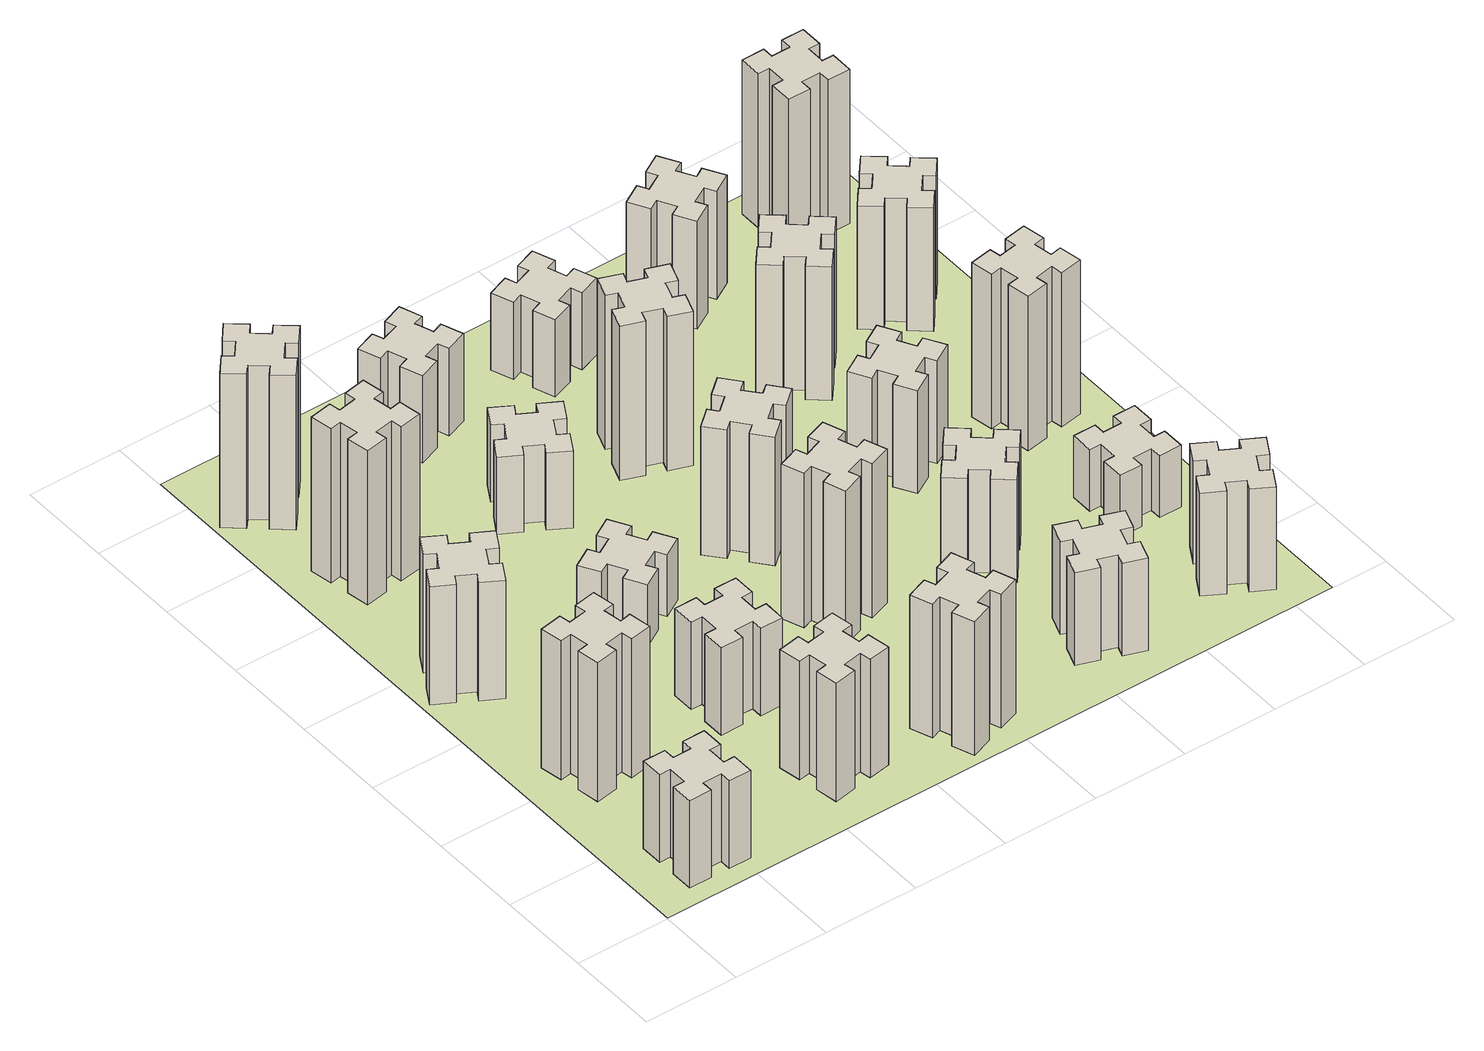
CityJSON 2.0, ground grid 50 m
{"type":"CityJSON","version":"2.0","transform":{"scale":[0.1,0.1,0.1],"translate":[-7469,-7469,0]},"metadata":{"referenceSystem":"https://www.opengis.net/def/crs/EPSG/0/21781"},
"CityObjects":{
"building1":{"type":"Building","attributes":{"class":"1000","function":"1000","usage":"1000","yearOfConstruction":2016,"roofType":"1000","measuredHeight":51,"storeysAboveGround":30,"storeysBelowGround":0},"geometry":[{"type":"Solid","lod":"1","boundaries":[[[[0,1,2,3,4,5,6,7,8,9,10,11,12,13,14,15,16,17,18,19]],[[17,16,20,21]],[[16,15,22,20]],[[15,14,23,22]],[[14,13,24,23]],[[13,12,25,24]],[[12,11,26,25]],[[11,10,27,26]],[[10,9,28,27]],[[9,8,29,28]],[[8,7,30,29]],[[7,6,31,30]],[[6,5,32,31]],[[5,4,33,32]],[[4,3,34,33]],[[3,2,35,34]],[[2,1,36,35]],[[1,0,37,36]],[[0,19,38,37]],[[19,18,39,38]],[[18,17,21,39]],[[24,25,26,27,28,29,30,31,32,33,34,35,36,37,38,39,21,20,22,23]]]]}]},
"building2":{"type":"Building","attributes":{"class":"1000","function":"1000","usage":"1000","yearOfConstruction":2016,"roofType":"1000","measuredHeight":81,"storeysAboveGround":30,"storeysBelowGround":0},"geometry":[{"type":"Solid","lod":"1","boundaries":[[[[40,41,42,43,44,45,46,47,48,49,50,51,52,53,54,55,56,57,58,59]],[[57,56,60,61]],[[56,55,62,60]],[[55,54,63,62]],[[54,53,64,63]],[[53,52,65,64]],[[52,51,66,65]],[[51,50,67,66]],[[50,49,68,67]],[[49,48,69,68]],[[48,47,70,69]],[[47,46,71,70]],[[46,45,72,71]],[[45,44,73,72]],[[44,43,74,73]],[[43,42,75,74]],[[42,41,76,75]],[[41,40,77,76]],[[40,59,78,77]],[[59,58,79,78]],[[58,57,61,79]],[[64,65,66,67,68,69,70,71,72,73,74,75,76,77,78,79,61,60,62,63]]]]}]},
"building3":{"type":"Building","attributes":{"class":"1000","function":"1000","usage":"1000","yearOfConstruction":2016,"roofType":"1000","measuredHeight":69,"storeysAboveGround":30,"storeysBelowGround":0},"geometry":[{"type":"Solid","lod":"1","boundaries":[[[[80,81,82,83,84,85,86,87,88,89,90,91,92,93,94,95,96,97,98,99]],[[97,96,100,101]],[[96,95,102,100]],[[95,94,103,102]],[[94,93,104,103]],[[93,92,105,104]],[[92,91,106,105]],[[91,90,107,106]],[[90,89,108,107]],[[89,88,109,108]],[[88,87,110,109]],[[87,86,111,110]],[[86,85,112,111]],[[85,84,113,112]],[[84,83,114,113]],[[83,82,115,114]],[[82,81,116,115]],[[81,80,117,116]],[[80,99,118,117]],[[99,98,119,118]],[[98,97,101,119]],[[104,105,106,107,108,109,110,111,112,113,114,115,116,117,118,119,101,100,102,103]]]]}]},
"building4":{"type":"Building","attributes":{"class":"1000","function":"1000","usage":"1000","yearOfConstruction":2016,"roofType":"1000","measuredHeight":90,"storeysAboveGround":30,"storeysBelowGround":0},"geometry":[{"type":"Solid","lod":"1","boundaries":[[[[120,121,122,123,124,125,126,127,128,129,130,131,132,133,134,135,136,137,138,139]],[[137,136,140,141]],[[136,135,142,140]],[[135,134,143,142]],[[134,133,144,143]],[[133,132,145,144]],[[132,131,146,145]],[[131,130,147,146]],[[130,129,148,147]],[[129,128,149,148]],[[128,127,150,149]],[[127,126,151,150]],[[126,125,152,151]],[[125,124,153,152]],[[124,123,154,153]],[[123,122,155,154]],[[122,121,156,155]],[[121,120,157,156]],[[120,139,158,157]],[[139,138,159,158]],[[138,137,141,159]],[[144,145,146,147,148,149,150,151,152,153,154,155,156,157,158,159,141,140,142,143]]]]}]},
"building5":{"type":"Building","attributes":{"class":"1000","function":"1000","usage":"1000","yearOfConstruction":2016,"roofType":"1000","measuredHeight":90,"storeysAboveGround":30,"storeysBelowGround":0},"geometry":[{"type":"Solid","lod":"1","boundaries":[[[[160,161,162,163,164,165,166,167,168,169,170,171,172,173,174,175,176,177,178,179]],[[177,176,180,181]],[[176,175,182,180]],[[175,174,183,182]],[[174,173,184,183]],[[173,172,185,184]],[[172,171,186,185]],[[171,170,187,186]],[[170,169,188,187]],[[169,168,189,188]],[[168,167,190,189]],[[167,166,191,190]],[[166,165,192,191]],[[165,164,193,192]],[[164,163,194,193]],[[163,162,195,194]],[[162,161,196,195]],[[161,160,197,196]],[[160,179,198,197]],[[179,178,199,198]],[[178,177,181,199]],[[184,185,186,187,188,189,190,191,192,193,194,195,196,197,198,199,181,180,182,183]]]]}]},
"building6":{"type":"Building","attributes":{"class":"1000","function":"1000","usage":"1000","yearOfConstruction":2016,"roofType":"1000","measuredHeight":69,"storeysAboveGround":30,"storeysBelowGround":0},"geometry":[{"type":"Solid","lod":"1","boundaries":[[[[200,201,202,203,204,205,206,207,208,209,210,211,212,213,214,215,216,217,218,219]],[[217,216,220,221]],[[216,215,222,220]],[[215,214,223,222]],[[214,213,224,223]],[[213,212,225,224]],[[212,211,226,225]],[[211,210,227,226]],[[210,209,228,227]],[[209,208,229,228]],[[208,207,230,229]],[[207,206,231,230]],[[206,205,232,231]],[[205,204,233,232]],[[204,203,234,233]],[[203,202,235,234]],[[202,201,236,235]],[[201,200,237,236]],[[200,219,238,237]],[[219,218,239,238]],[[218,217,221,239]],[[224,225,226,227,228,229,230,231,232,233,234,235,236,237,238,239,221,220,222,223]]]]}]},
"building7":{"type":"Building","attributes":{"class":"1000","function":"1000","usage":"1000","yearOfConstruction":2016,"roofType":"1000","measuredHeight":51,"storeysAboveGround":30,"storeysBelowGround":0},"geometry":[{"type":"Solid","lod":"1","boundaries":[[[[240,241,242,243,244,245,246,247,248,249,250,251,252,253,254,255,256,257,258,259]],[[257,256,260,261]],[[256,255,262,260]],[[255,254,263,262]],[[254,253,264,263]],[[253,252,265,264]],[[252,251,266,265]],[[251,250,267,266]],[[250,249,268,267]],[[249,248,269,268]],[[248,247,270,269]],[[247,246,271,270]],[[246,245,272,271]],[[245,244,273,272]],[[244,243,274,273]],[[243,242,275,274]],[[242,241,276,275]],[[241,240,277,276]],[[240,259,278,277]],[[259,258,279,278]],[[258,257,261,279]],[[264,265,266,267,268,269,270,271,272,273,274,275,276,277,278,279,261,260,262,263]]]]}]},
"building8":{"type":"Building","attributes":{"class":"1000","function":"1000","usage":"1000","yearOfConstruction":2016,"roofType":"1000","measuredHeight":36,"storeysAboveGround":30,"storeysBelowGround":0},"geometry":[{"type":"Solid","lod":"1","boundaries":[[[[280,281,282,283,284,285,286,287,288,289,290,291,292,293,294,295,296,297,298,299]],[[297,296,300,301]],[[296,295,302,300]],[[295,294,303,302]],[[294,293,304,303]],[[293,292,305,304]],[[292,291,306,305]],[[291,290,307,306]],[[290,289,308,307]],[[289,288,309,308]],[[288,287,310,309]],[[287,286,311,310]],[[286,285,312,311]],[[285,284,313,312]],[[284,283,314,313]],[[283,282,315,314]],[[282,281,316,315]],[[281,280,317,316]],[[280,299,318,317]],[[299,298,319,318]],[[298,297,301,319]],[[304,305,306,307,308,309,310,311,312,313,314,315,316,317,318,319,301,300,302,303]]]]}]},
"building9":{"type":"Building","attributes":{"class":"1000","function":"1000","usage":"1000","yearOfConstruction":2016,"roofType":"1000","measuredHeight":78,"storeysAboveGround":30,"storeysBelowGround":0},"geometry":[{"type":"Solid","lod":"1","boundaries":[[[[320,321,322,323,324,325,326,327,328,329,330,331,332,333,334,335,336,337,338,339]],[[337,336,340,341]],[[336,335,342,340]],[[335,334,343,342]],[[334,333,344,343]],[[333,332,345,344]],[[332,331,346,345]],[[331,330,347,346]],[[330,329,348,347]],[[329,328,349,348]],[[328,327,350,349]],[[327,326,351,350]],[[326,325,352,351]],[[325,324,353,352]],[[324,323,354,353]],[[323,322,355,354]],[[322,321,356,355]],[[321,320,357,356]],[[320,339,358,357]],[[339,338,359,358]],[[338,337,341,359]],[[344,345,346,347,348,349,350,351,352,353,354,355,356,357,358,359,341,340,342,343]]]]}]},
"building10":{"type":"Building","attributes":{"class":"1000","function":"1000","usage":"1000","yearOfConstruction":2016,"roofType":"1000","measuredHeight":45,"storeysAboveGround":30,"storeysBelowGround":0},"geometry":[{"type":"Solid","lod":"1","boundaries":[[[[360,361,362,363,364,365,366,367,368,369,370,371,372,373,374,375,376,377,378,379]],[[377,376,380,381]],[[376,375,382,380]],[[375,374,383,382]],[[374,373,384,383]],[[373,372,385,384]],[[372,371,386,385]],[[371,370,387,386]],[[370,369,388,387]],[[369,368,389,388]],[[368,367,390,389]],[[367,366,391,390]],[[366,365,392,391]],[[365,364,393,392]],[[364,363,394,393]],[[363,362,395,394]],[[362,361,396,395]],[[361,360,397,396]],[[360,379,398,397]],[[379,378,399,398]],[[378,377,381,399]],[[384,385,386,387,388,389,390,391,392,393,394,395,396,397,398,399,381,380,382,383]]]]}]},
"building11":{"type":"Building","attributes":{"class":"1000","function":"1000","usage":"1000","yearOfConstruction":2016,"roofType":"1000","measuredHeight":51,"storeysAboveGround":30,"storeysBelowGround":0},"geometry":[{"type":"Solid","lod":"1","boundaries":[[[[400,401,402,403,404,405,406,407,408,409,410,411,412,413,414,415,416,417,418,419]],[[417,416,420,421]],[[416,415,422,420]],[[415,414,423,422]],[[414,413,424,423]],[[413,412,425,424]],[[412,411,426,425]],[[411,410,427,426]],[[410,409,428,427]],[[409,408,429,428]],[[408,407,430,429]],[[407,406,431,430]],[[406,405,432,431]],[[405,404,433,432]],[[404,403,434,433]],[[403,402,435,434]],[[402,401,436,435]],[[401,400,437,436]],[[400,419,438,437]],[[419,418,439,438]],[[418,417,421,439]],[[424,425,426,427,428,429,430,431,432,433,434,435,436,437,438,439,421,420,422,423]]]]}]},
"building12":{"type":"Building","attributes":{"class":"1000","function":"1000","usage":"1000","yearOfConstruction":2016,"roofType":"1000","measuredHeight":90,"storeysAboveGround":30,"storeysBelowGround":0},"geometry":[{"type":"Solid","lod":"1","boundaries":[[[[440,441,442,443,444,445,446,447,448,449,450,451,452,453,454,455,456,457,458,459]],[[457,456,460,461]],[[456,455,462,460]],[[455,454,463,462]],[[454,453,464,463]],[[453,452,465,464]],[[452,451,466,465]],[[451,450,467,466]],[[450,449,468,467]],[[449,448,469,468]],[[448,447,470,469]],[[447,446,471,470]],[[446,445,472,471]],[[445,444,473,472]],[[444,443,474,473]],[[443,442,475,474]],[[442,441,476,475]],[[441,440,477,476]],[[440,459,478,477]],[[459,458,479,478]],[[458,457,461,479]],[[464,465,466,467,468,469,470,471,472,473,474,475,476,477,478,479,461,460,462,463]]]]}]},
"building13":{"type":"Building","attributes":{"class":"1000","function":"1000","usage":"1000","yearOfConstruction":2016,"roofType":"1000","measuredHeight":75,"storeysAboveGround":30,"storeysBelowGround":0},"geometry":[{"type":"Solid","lod":"1","boundaries":[[[[480,481,482,483,484,485,486,487,488,489,490,491,492,493,494,495,496,497,498,499]],[[497,496,500,501]],[[496,495,502,500]],[[495,494,503,502]],[[494,493,504,503]],[[493,492,505,504]],[[492,491,506,505]],[[491,490,507,506]],[[490,489,508,507]],[[489,488,509,508]],[[488,487,510,509]],[[487,486,511,510]],[[486,485,512,511]],[[485,484,513,512]],[[484,483,514,513]],[[483,482,515,514]],[[482,481,516,515]],[[481,480,517,516]],[[480,499,518,517]],[[499,498,519,518]],[[498,497,501,519]],[[504,505,506,507,508,509,510,511,512,513,514,515,516,517,518,519,501,500,502,503]]]]}]},
"building14":{"type":"Building","attributes":{"class":"1000","function":"1000","usage":"1000","yearOfConstruction":2016,"roofType":"1000","measuredHeight":90,"storeysAboveGround":30,"storeysBelowGround":0},"geometry":[{"type":"Solid","lod":"1","boundaries":[[[[520,521,522,523,524,525,526,527,528,529,530,531,532,533,534,535,536,537,538,539]],[[537,536,540,541]],[[536,535,542,540]],[[535,534,543,542]],[[534,533,544,543]],[[533,532,545,544]],[[532,531,546,545]],[[531,530,547,546]],[[530,529,548,547]],[[529,528,549,548]],[[528,527,550,549]],[[527,526,551,550]],[[526,525,552,551]],[[525,524,553,552]],[[524,523,554,553]],[[523,522,555,554]],[[522,521,556,555]],[[521,520,557,556]],[[520,539,558,557]],[[539,538,559,558]],[[538,537,541,559]],[[544,545,546,547,548,549,550,551,552,553,554,555,556,557,558,559,541,540,542,543]]]]}]},
"building15":{"type":"Building","attributes":{"class":"1000","function":"1000","usage":"1000","yearOfConstruction":2016,"roofType":"1000","measuredHeight":54,"storeysAboveGround":30,"storeysBelowGround":0},"geometry":[{"type":"Solid","lod":"1","boundaries":[[[[560,561,562,563,564,565,566,567,568,569,570,571,572,573,574,575,576,577,578,579]],[[577,576,580,581]],[[576,575,582,580]],[[575,574,583,582]],[[574,573,584,583]],[[573,572,585,584]],[[572,571,586,585]],[[571,570,587,586]],[[570,569,588,587]],[[569,568,589,588]],[[568,567,590,589]],[[567,566,591,590]],[[566,565,592,591]],[[565,564,593,592]],[[564,563,594,593]],[[563,562,595,594]],[[562,561,596,595]],[[561,560,597,596]],[[560,579,598,597]],[[579,578,599,598]],[[578,577,581,599]],[[584,585,586,587,588,589,590,591,592,593,594,595,596,597,598,599,581,580,582,583]]]]}]},
"building16":{"type":"Building","attributes":{"class":"1000","function":"1000","usage":"1000","yearOfConstruction":2016,"roofType":"1000","measuredHeight":45,"storeysAboveGround":30,"storeysBelowGround":0},"geometry":[{"type":"Solid","lod":"1","boundaries":[[[[600,601,602,603,604,605,606,607,608,609,610,611,612,613,614,615,616,617,618,619]],[[617,616,620,621]],[[616,615,622,620]],[[615,614,623,622]],[[614,613,624,623]],[[613,612,625,624]],[[612,611,626,625]],[[611,610,627,626]],[[610,609,628,627]],[[609,608,629,628]],[[608,607,630,629]],[[607,606,631,630]],[[606,605,632,631]],[[605,604,633,632]],[[604,603,634,633]],[[603,602,635,634]],[[602,601,636,635]],[[601,600,637,636]],[[600,619,638,637]],[[619,618,639,638]],[[618,617,621,639]],[[624,625,626,627,628,629,630,631,632,633,634,635,636,637,638,639,621,620,622,623]]]]}]},
"building17":{"type":"Building","attributes":{"class":"1000","function":"1000","usage":"1000","yearOfConstruction":2016,"roofType":"1000","measuredHeight":60,"storeysAboveGround":30,"storeysBelowGround":0},"geometry":[{"type":"Solid","lod":"1","boundaries":[[[[640,641,642,643,644,645,646,647,648,649,650,651,652,653,654,655,656,657,658,659]],[[657,656,660,661]],[[656,655,662,660]],[[655,654,663,662]],[[654,653,664,663]],[[653,652,665,664]],[[652,651,666,665]],[[651,650,667,666]],[[650,649,668,667]],[[649,648,669,668]],[[648,647,670,669]],[[647,646,671,670]],[[646,645,672,671]],[[645,644,673,672]],[[644,643,674,673]],[[643,642,675,674]],[[642,641,676,675]],[[641,640,677,676]],[[640,659,678,677]],[[659,658,679,678]],[[658,657,661,679]],[[664,665,666,667,668,669,670,671,672,673,674,675,676,677,678,679,661,660,662,663]]]]}]},
"building18":{"type":"Building","attributes":{"class":"1000","function":"1000","usage":"1000","yearOfConstruction":2016,"roofType":"1000","measuredHeight":60,"storeysAboveGround":30,"storeysBelowGround":0},"geometry":[{"type":"Solid","lod":"1","boundaries":[[[[680,681,682,683,684,685,686,687,688,689,690,691,692,693,694,695,696,697,698,699]],[[697,696,700,701]],[[696,695,702,700]],[[695,694,703,702]],[[694,693,704,703]],[[693,692,705,704]],[[692,691,706,705]],[[691,690,707,706]],[[690,689,708,707]],[[689,688,709,708]],[[688,687,710,709]],[[687,686,711,710]],[[686,685,712,711]],[[685,684,713,712]],[[684,683,714,713]],[[683,682,715,714]],[[682,681,716,715]],[[681,680,717,716]],[[680,699,718,717]],[[699,698,719,718]],[[698,697,701,719]],[[704,705,706,707,708,709,710,711,712,713,714,715,716,717,718,719,701,700,702,703]]]]}]},
"building19":{"type":"Building","attributes":{"class":"1000","function":"1000","usage":"1000","yearOfConstruction":2016,"roofType":"1000","measuredHeight":78,"storeysAboveGround":30,"storeysBelowGround":0},"geometry":[{"type":"Solid","lod":"1","boundaries":[[[[720,721,722,723,724,725,726,727,728,729,730,731,732,733,734,735,736,737,738,739]],[[737,736,740,741]],[[736,735,742,740]],[[735,734,743,742]],[[734,733,744,743]],[[733,732,745,744]],[[732,731,746,745]],[[731,730,747,746]],[[730,729,748,747]],[[729,728,749,748]],[[728,727,750,749]],[[727,726,751,750]],[[726,725,752,751]],[[725,724,753,752]],[[724,723,754,753]],[[723,722,755,754]],[[722,721,756,755]],[[721,720,757,756]],[[720,739,758,757]],[[739,738,759,758]],[[738,737,741,759]],[[744,745,746,747,748,749,750,751,752,753,754,755,756,757,758,759,741,740,742,743]]]]}]},
"building20":{"type":"Building","attributes":{"class":"1000","function":"1000","usage":"1000","yearOfConstruction":2016,"roofType":"1000","measuredHeight":60,"storeysAboveGround":30,"storeysBelowGround":0},"geometry":[{"type":"Solid","lod":"1","boundaries":[[[[760,761,762,763,764,765,766,767,768,769,770,771,772,773,774,775,776,777,778,779]],[[777,776,780,781]],[[776,775,782,780]],[[775,774,783,782]],[[774,773,784,783]],[[773,772,785,784]],[[772,771,786,785]],[[771,770,787,786]],[[770,769,788,787]],[[769,768,789,788]],[[768,767,790,789]],[[767,766,791,790]],[[766,765,792,791]],[[765,764,793,792]],[[764,763,794,793]],[[763,762,795,794]],[[762,761,796,795]],[[761,760,797,796]],[[760,779,798,797]],[[779,778,799,798]],[[778,777,781,799]],[[784,785,786,787,788,789,790,791,792,793,794,795,796,797,798,799,781,780,782,783]]]]}]},
"building21":{"type":"Building","attributes":{"class":"1000","function":"1000","usage":"1000","yearOfConstruction":2016,"roofType":"1000","measuredHeight":63,"storeysAboveGround":30,"storeysBelowGround":0},"geometry":[{"type":"Solid","lod":"1","boundaries":[[[[800,801,802,803,804,805,806,807,808,809,810,811,812,813,814,815,816,817,818,819]],[[817,816,820,821]],[[816,815,822,820]],[[815,814,823,822]],[[814,813,824,823]],[[813,812,825,824]],[[812,811,826,825]],[[811,810,827,826]],[[810,809,828,827]],[[809,808,829,828]],[[808,807,830,829]],[[807,806,831,830]],[[806,805,832,831]],[[805,804,833,832]],[[804,803,834,833]],[[803,802,835,834]],[[802,801,836,835]],[[801,800,837,836]],[[800,819,838,837]],[[819,818,839,838]],[[818,817,821,839]],[[824,825,826,827,828,829,830,831,832,833,834,835,836,837,838,839,821,820,822,823]]]]}]},
"building22":{"type":"Building","attributes":{"class":"1000","function":"1000","usage":"1000","yearOfConstruction":2016,"roofType":"1000","measuredHeight":36,"storeysAboveGround":30,"storeysBelowGround":0},"geometry":[{"type":"Solid","lod":"1","boundaries":[[[[840,841,842,843,844,845,846,847,848,849,850,851,852,853,854,855,856,857,858,859]],[[857,856,860,861]],[[856,855,862,860]],[[855,854,863,862]],[[854,853,864,863]],[[853,852,865,864]],[[852,851,866,865]],[[851,850,867,866]],[[850,849,868,867]],[[849,848,869,868]],[[848,847,870,869]],[[847,846,871,870]],[[846,845,872,871]],[[845,844,873,872]],[[844,843,874,873]],[[843,842,875,874]],[[842,841,876,875]],[[841,840,877,876]],[[840,859,878,877]],[[859,858,879,878]],[[858,857,861,879]],[[864,865,866,867,868,869,870,871,872,873,874,875,876,877,878,879,861,860,862,863]]]]}]},
"building23":{"type":"Building","attributes":{"class":"1000","function":"1000","usage":"1000","yearOfConstruction":2016,"roofType":"1000","measuredHeight":90,"storeysAboveGround":30,"storeysBelowGround":0},"geometry":[{"type":"Solid","lod":"1","boundaries":[[[[880,881,882,883,884,885,886,887,888,889,890,891,892,893,894,895,896,897,898,899]],[[897,896,900,901]],[[896,895,902,900]],[[895,894,903,902]],[[894,893,904,903]],[[893,892,905,904]],[[892,891,906,905]],[[891,890,907,906]],[[890,889,908,907]],[[889,888,909,908]],[[888,887,910,909]],[[887,886,911,910]],[[886,885,912,911]],[[885,884,913,912]],[[884,883,914,913]],[[883,882,915,914]],[[882,881,916,915]],[[881,880,917,916]],[[880,899,918,917]],[[899,898,919,918]],[[898,897,901,919]],[[904,905,906,907,908,909,910,911,912,913,914,915,916,917,918,919,901,900,902,903]]]]}]},
"building24":{"type":"Building","attributes":{"class":"1000","function":"1000","usage":"1000","yearOfConstruction":2016,"roofType":"1000","measuredHeight":72,"storeysAboveGround":30,"storeysBelowGround":0},"geometry":[{"type":"Solid","lod":"1","boundaries":[[[[920,921,922,923,924,925,926,927,928,929,930,931,932,933,934,935,936,937,938,939]],[[937,936,940,941]],[[936,935,942,940]],[[935,934,943,942]],[[934,933,944,943]],[[933,932,945,944]],[[932,931,946,945]],[[931,930,947,946]],[[930,929,948,947]],[[929,928,949,948]],[[928,927,950,949]],[[927,926,951,950]],[[926,925,952,951]],[[925,924,953,952]],[[924,923,954,953]],[[923,922,955,954]],[[922,921,956,955]],[[921,920,957,956]],[[920,939,958,957]],[[939,938,959,958]],[[938,937,941,959]],[[944,945,946,947,948,949,950,951,952,953,954,955,956,957,958,959,941,940,942,943]]]]}]},
"building25":{"type":"Building","attributes":{"class":"1000","function":"1000","usage":"1000","yearOfConstruction":2016,"roofType":"1000","measuredHeight":90,"storeysAboveGround":30,"storeysBelowGround":0},"geometry":[{"type":"Solid","lod":"1","boundaries":[[[[960,961,962,963,964,965,966,967,968,969,970,971,972,973,974,975,976,977,978,979]],[[977,976,980,981]],[[976,975,982,980]],[[975,974,983,982]],[[974,973,984,983]],[[973,972,985,984]],[[972,971,986,985]],[[971,970,987,986]],[[970,969,988,987]],[[969,968,989,988]],[[968,967,990,989]],[[967,966,991,990]],[[966,965,992,991]],[[965,964,993,992]],[[964,963,994,993]],[[963,962,995,994]],[[962,961,996,995]],[[961,960,997,996]],[[960,979,998,997]],[[979,978,999,998]],[[978,977,981,999]],[[984,985,986,987,988,989,990,991,992,993,994,995,996,997,998,999,981,980,982,983]]]]}]},
"landuse1":{"type":"LandUse","attributes":{"name":"plot1","function":"1010"},"geometry":[{"type":"MultiSurface","lod":"1","boundaries":[[[1000,1001,1002,1003]]]}]}
},
"vertices":[
[485,225,0],[485,325,0],[545,325,0],[545,445,0],[425,445,0],[425,385,0],[325,385,0],[325,445,0],[205,445,0],[205,325,0],[265,325,0],[265,225,0],[205,225,0],[205,105,0],[325,105,0],[325,165,0],[425,165,0],[425,105,0],[545,105,0],[545,225,0],[425,165,510],[425,105,510],[325,165,510],[325,105,510],[205,105,510],[205,225,510],[265,225,510],[265,325,510],[205,325,510],[205,445,510],[325,445,510],[325,385,510],[425,385,510],[425,445,510],[545,445,510],[545,325,510],[485,325,510],[485,225,510],[545,225,510],[545,105,510],
[405,1132,0],[307,1115,0],[297,1174,0],[178,1153,0],[199,1035,0],[258,1045,0],[276,947,0],[217,937,0],[237,818,0],[356,839,0],[345,898,0],[444,916,0],[454,857,0],[572,877,0],[551,996,0],[492,985,0],[475,1084,0],[534,1094,0],[513,1212,0],[395,1191,0],[475,1084,810],[534,1094,810],[492,985,810],[551,996,810],[572,877,810],[454,857,810],[444,916,810],[345,898,810],[356,839,810],[237,818,810],[217,937,810],[276,947,810],[258,1045,810],[199,1035,810],[178,1153,810],[297,1174,810],[307,1115,810],[405,1132,810],[395,1191,810],[513,1212,810],
[374,1926,0],[287,1976,0],[317,2028,0],[213,2088,0],[153,1984,0],[205,1954,0],[155,1867,0],[103,1897,0],[43,1793,0],[147,1733,0],[177,1785,0],[264,1735,0],[234,1683,0],[338,1623,0],[398,1727,0],[346,1757,0],[396,1844,0],[448,1814,0],[508,1918,0],[404,1978,0],[396,1844,690],[448,1814,690],[346,1757,690],[398,1727,690],[338,1623,690],[234,1683,690],[264,1735,690],[177,1785,690],[147,1733,690],[43,1793,690],[103,1897,690],[155,1867,690],[205,1954,690],[153,1984,690],[213,2088,690],[317,2028,690],[287,1976,690],[374,1926,690],[404,1978,690],[508,1918,690],
[405,2812,0],[307,2795,0],[297,2854,0],[178,2833,0],[199,2715,0],[258,2725,0],[276,2627,0],[217,2617,0],[237,2498,0],[356,2519,0],[345,2578,0],[444,2596,0],[454,2537,0],[572,2557,0],[551,2676,0],[492,2665,0],[475,2764,0],[534,2774,0],[513,2892,0],[395,2871,0],[475,2764,900],[534,2774,900],[492,2665,900],[551,2676,900],[572,2557,900],[454,2537,900],[444,2596,900],[345,2578,900],[356,2519,900],[237,2498,900],[217,2617,900],[276,2627,900],[258,2725,900],[199,2715,900],[178,2833,900],[297,2854,900],[307,2795,900],[405,2812,900],[395,2871,900],[513,2892,900],
[384,3387,0],[308,3452,0],[346,3498,0],[254,3575,0],[177,3483,0],[223,3444,0],[159,3368,0],[113,3406,0],[36,3314,0],[128,3237,0],[166,3283,0],[243,3219,0],[204,3173,0],[296,3096,0],[373,3188,0],[327,3226,0],[392,3303,0],[438,3264,0],[515,3356,0],[423,3433,0],[392,3303,900],[438,3264,900],[327,3226,900],[373,3188,900],[296,3096,900],[204,3173,900],[243,3219,900],[166,3283,900],[128,3237,900],[36,3314,900],[113,3406,900],[159,3368,900],[223,3444,900],[177,3483,900],[254,3575,900],[346,3498,900],[308,3452,900],[384,3387,900],[423,3433,900],[515,3356,900],
[1332,345,0],[1315,444,0],[1374,454,0],[1353,572,0],[1235,551,0],[1245,492,0],[1147,475,0],[1137,534,0],[1018,513,0],[1039,395,0],[1098,405,0],[1116,307,0],[1057,297,0],[1077,178,0],[1196,199,0],[1185,258,0],[1284,276,0],[1294,217,0],[1412,237,0],[1391,356,0],[1284,276,690],[1294,217,690],[1185,258,690],[1196,199,690],[1077,178,690],[1057,297,690],[1116,307,690],[1098,405,690],[1039,395,690],[1018,513,690],[1137,534,690],[1147,475,690],[1245,492,690],[1235,551,690],[1353,572,690],[1374,454,690],[1315,444,690],[1332,345,690],[1391,356,690],[1412,237,690],
[1165,1125,0],[1065,1125,0],[1065,1185,0],[945,1185,0],[945,1065,0],[1005,1065,0],[1005,965,0],[945,965,0],[945,845,0],[1065,845,0],[1065,905,0],[1165,905,0],[1165,845,0],[1285,845,0],[1285,965,0],[1225,965,0],[1225,1065,0],[1285,1065,0],[1285,1185,0],[1165,1185,0],[1225,1065,510],[1285,1065,510],[1225,965,510],[1285,965,510],[1285,845,510],[1165,845,510],[1165,905,510],[1065,905,510],[1065,845,510],[945,845,510],[945,965,510],[1005,965,510],[1005,1065,510],[945,1065,510],[945,1185,510],[1065,1185,510],[1065,1125,510],[1165,1125,510],[1165,1185,510],[1285,1185,510],
[995,1744,0],[1045,1657,0],[993,1627,0],[1053,1523,0],[1157,1583,0],[1127,1635,0],[1214,1685,0],[1244,1633,0],[1348,1693,0],[1288,1797,0],[1236,1767,0],[1186,1854,0],[1238,1884,0],[1178,1988,0],[1074,1928,0],[1104,1876,0],[1017,1826,0],[987,1878,0],[883,1818,0],[943,1714,0],[1017,1826,360],[987,1878,360],[1104,1876,360],[1074,1928,360],[1178,1988,360],[1238,1884,360],[1186,1854,360],[1236,1767,360],[1288,1797,360],[1348,1693,360],[1244,1633,360],[1214,1685,360],[1127,1635,360],[1157,1583,360],[1053,1523,360],[993,1627,360],[1045,1657,360],[995,1744,360],[943,1714,360],[883,1818,360],
[1976,266,0],[1942,360,0],[1998,380,0],[1957,493,0],[1844,452,0],[1865,396,0],[1771,362,0],[1750,418,0],[1637,377,0],[1679,264,0],[1735,285,0],[1769,191,0],[1713,170,0],[1754,57,0],[1867,99,0],[1846,155,0],[1940,189,0],[1960,133,0],[2073,174,0],[2032,287,0],[1940,189,780],[1960,133,780],[1846,155,780],[1867,99,780],[1754,57,780],[1713,170,780],[1769,191,780],[1735,285,780],[1679,264,780],[1637,377,780],[1750,418,780],[1771,362,780],[1865,396,780],[1844,452,780],[1957,493,780],[1998,380,780],[1942,360,780],[1976,266,780],[2032,287,780],[2073,174,780],
[1117,2525,0],[1204,2475,0],[1174,2423,0],[1278,2363,0],[1338,2467,0],[1286,2497,0],[1336,2584,0],[1388,2554,0],[1448,2658,0],[1344,2718,0],[1314,2666,0],[1227,2716,0],[1257,2768,0],[1153,2828,0],[1093,2724,0],[1145,2694,0],[1095,2607,0],[1043,2637,0],[983,2533,0],[1087,2473,0],[1095,2607,450],[1043,2637,450],[1145,2694,450],[1093,2724,450],[1153,2828,450],[1257,2768,450],[1227,2716,450],[1314,2666,450],[1344,2718,450],[1448,2658,450],[1388,2554,450],[1336,2584,450],[1286,2497,450],[1338,2467,450],[1278,2363,450],[1174,2423,450],[1204,2475,450],[1117,2525,450],[1087,2473,450],[983,2533,450],
[1125,3456,0],[1031,3422,0],[1010,3478,0],[897,3437,0],[939,3324,0],[995,3345,0],[1029,3251,0],[973,3230,0],[1014,3117,0],[1127,3159,0],[1106,3215,0],[1200,3249,0],[1220,3193,0],[1333,3234,0],[1292,3347,0],[1236,3326,0],[1202,3420,0],[1258,3440,0],[1217,3553,0],[1104,3512,0],[1202,3420,510],[1258,3440,510],[1236,3326,510],[1292,3347,510],[1333,3234,510],[1220,3193,510],[1200,3249,510],[1106,3215,510],[1127,3159,510],[1014,3117,510],[973,3230,510],[1029,3251,510],[995,3345,510],[939,3324,510],[897,3437,510],[1010,3478,510],[1031,3422,510],[1125,3456,510],[1104,3512,510],[1217,3553,510],
[1846,1095,0],[1940,1129,0],[1960,1073,0],[2073,1114,0],[2032,1227,0],[1976,1206,0],[1942,1300,0],[1998,1320,0],[1957,1433,0],[1844,1392,0],[1865,1336,0],[1771,1302,0],[1750,1358,0],[1637,1317,0],[1679,1204,0],[1735,1225,0],[1769,1131,0],[1713,1110,0],[1754,997,0],[1867,1039,0],[1769,1131,900],[1713,1110,900],[1735,1225,900],[1679,1204,900],[1637,1317,900],[1750,1358,900],[1771,1302,900],[1865,1336,900],[1844,1392,900],[1957,1433,900],[1998,1320,900],[1942,1300,900],[1976,1206,900],[2032,1227,900],[2073,1114,900],[1960,1073,900],[1940,1129,900],[1846,1095,900],[1867,1039,900],[1754,997,900],
[1888,1739,0],[1964,1803,0],[2003,1757,0],[2095,1834,0],[2018,1926,0],[1972,1888,0],[1907,1964,0],[1953,2003,0],[1876,2095,0],[1784,2018,0],[1823,1972,0],[1746,1907,0],[1708,1953,0],[1616,1876,0],[1693,1784,0],[1739,1823,0],[1803,1746,0],[1757,1708,0],[1834,1616,0],[1926,1693,0],[1803,1746,750],[1757,1708,750],[1739,1823,750],[1693,1784,750],[1616,1876,750],[1708,1953,750],[1746,1907,750],[1823,1972,750],[1784,2018,750],[1876,2095,750],[1953,2003,750],[1907,1964,750],[1972,1888,750],[2018,1926,750],[2095,1834,750],[2003,1757,750],[1964,1803,750],[1888,1739,750],[1926,1693,750],[1834,1616,750],
[1940,2682,0],[1846,2716,0],[1867,2772,0],[1754,2813,0],[1713,2700,0],[1769,2680,0],[1735,2586,0],[1679,2607,0],[1637,2494,0],[1750,2453,0],[1771,2509,0],[1865,2475,0],[1844,2419,0],[1957,2377,0],[1998,2490,0],[1942,2511,0],[1976,2605,0],[2032,2584,0],[2073,2697,0],[1960,2738,0],[1976,2605,900],[2032,2584,900],[1942,2511,900],[1998,2490,900],[1957,2377,900],[1844,2419,900],[1865,2475,900],[1771,2509,900],[1750,2453,900],[1637,2494,900],[1679,2607,900],[1735,2586,900],[1769,2680,900],[1713,2700,900],[1754,2813,900],[1867,2772,900],[1846,2716,900],[1940,2682,900],[1960,2738,900],[2073,2697,900],
[2609,460,0],[2575,366,0],[2519,387,0],[2477,274,0],[2590,233,0],[2611,289,0],[2705,255,0],[2684,199,0],[2797,157,0],[2838,270,0],[2782,291,0],[2816,385,0],[2872,364,0],[2913,477,0],[2800,518,0],[2780,462,0],[2686,496,0],[2707,552,0],[2594,593,0],[2553,480,0],[2686,496,540],[2707,552,540],[2780,462,540],[2800,518,540],[2913,477,540],[2872,364,540],[2816,385,540],[2782,291,540],[2838,270,540],[2797,157,540],[2684,199,540],[2705,255,540],[2611,289,540],[2590,233,540],[2477,274,540],[2519,387,540],[2575,366,540],[2609,460,540],[2553,480,540],[2594,593,540],
[1865,3456,0],[1771,3422,0],[1750,3478,0],[1637,3437,0],[1679,3324,0],[1735,3345,0],[1769,3251,0],[1713,3230,0],[1754,3117,0],[1867,3159,0],[1846,3215,0],[1940,3249,0],[1960,3193,0],[2073,3234,0],[2032,3347,0],[1976,3326,0],[1942,3420,0],[1998,3440,0],[1957,3553,0],[1844,3512,0],[1942,3420,450],[1998,3440,450],[1976,3326,450],[2032,3347,450],[2073,3234,450],[1960,3193,450],[1940,3249,450],[1846,3215,450],[1867,3159,450],[1754,3117,450],[1713,3230,450],[1769,3251,450],[1735,3345,450],[1679,3324,450],[1637,3437,450],[1750,3478,450],[1771,3422,450],[1865,3456,450],[1844,3512,450],[1957,3553,450],
[2647,1006,0],[2712,1083,0],[2758,1044,0],[2835,1136,0],[2743,1213,0],[2704,1167,0],[2628,1232,0],[2666,1278,0],[2574,1355,0],[2497,1263,0],[2543,1224,0],[2479,1148,0],[2433,1186,0],[2356,1094,0],[2448,1017,0],[2486,1063,0],[2563,999,0],[2524,953,0],[2616,876,0],[2693,968,0],[2563,999,600],[2524,953,600],[2486,1063,600],[2448,1017,600],[2356,1094,600],[2433,1186,600],[2479,1148,600],[2543,1224,600],[2497,1263,600],[2574,1355,600],[2666,1278,600],[2628,1232,600],[2704,1167,600],[2743,1213,600],[2835,1136,600],[2758,1044,600],[2712,1083,600],[2647,1006,600],[2693,968,600],[2616,876,600],
[2816,1867,0],[2766,1954,0],[2818,1984,0],[2758,2088,0],[2654,2028,0],[2684,1976,0],[2597,1926,0],[2567,1978,0],[2463,1918,0],[2523,1814,0],[2575,1844,0],[2625,1757,0],[2573,1727,0],[2633,1623,0],[2737,1683,0],[2707,1735,0],[2794,1785,0],[2824,1733,0],[2928,1793,0],[2868,1897,0],[2794,1785,600],[2824,1733,600],[2707,1735,600],[2737,1683,600],[2633,1623,600],[2573,1727,600],[2625,1757,600],[2575,1844,600],[2523,1814,600],[2463,1918,600],[2567,1978,600],[2597,1926,600],[2684,1976,600],[2654,2028,600],[2758,2088,600],[2818,1984,600],[2766,1954,600],[2816,1867,600],[2868,1897,600],[2928,1793,600],
[2804,2647,0],[2728,2712,0],[2766,2758,0],[2674,2835,0],[2597,2743,0],[2643,2704,0],[2579,2628,0],[2533,2666,0],[2456,2574,0],[2548,2497,0],[2586,2543,0],[2663,2479,0],[2624,2433,0],[2716,2356,0],[2793,2448,0],[2747,2486,0],[2812,2563,0],[2858,2524,0],[2935,2616,0],[2843,2693,0],[2812,2563,780],[2858,2524,780],[2747,2486,780],[2793,2448,780],[2716,2356,780],[2624,2433,780],[2663,2479,780],[2586,2543,780],[2548,2497,780],[2456,2574,780],[2533,2666,780],[2579,2628,780],[2643,2704,780],[2597,2743,780],[2674,2835,780],[2766,2758,780],[2728,2712,780],[2804,2647,780],[2843,2693,780],[2935,2616,780],
[3365,474,0],[3315,387,0],[3263,417,0],[3203,313,0],[3307,253,0],[3337,305,0],[3424,255,0],[3394,203,0],[3498,143,0],[3558,247,0],[3506,277,0],[3556,364,0],[3608,334,0],[3668,438,0],[3564,498,0],[3534,446,0],[3447,496,0],[3477,548,0],[3373,608,0],[3313,504,0],[3447,496,600],[3477,548,600],[3534,446,600],[3564,498,600],[3668,438,600],[3608,334,600],[3556,364,600],[3506,277,600],[3558,247,600],[3498,143,600],[3394,203,600],[3424,255,600],[3337,305,600],[3307,253,600],[3203,313,600],[3263,417,600],[3315,387,600],[3365,474,600],[3313,504,600],[3373,608,600],
[2716,3347,0],[2666,3434,0],[2718,3464,0],[2658,3568,0],[2554,3508,0],[2584,3456,0],[2497,3406,0],[2467,3458,0],[2363,3398,0],[2423,3294,0],[2475,3324,0],[2525,3237,0],[2473,3207,0],[2533,3103,0],[2637,3163,0],[2607,3215,0],[2694,3265,0],[2724,3213,0],[2828,3273,0],[2768,3377,0],[2694,3265,630],[2724,3213,630],[2607,3215,630],[2637,3163,630],[2533,3103,630],[2473,3207,630],[2525,3237,630],[2475,3324,630],[2423,3294,630],[2363,3398,630],[2467,3458,630],[2497,3406,630],[2584,3456,630],[2554,3508,630],[2658,3568,630],[2718,3464,630],[2666,3434,630],[2716,3347,630],[2768,3377,630],[2828,3273,630],
[3225,1065,0],[3225,965,0],[3165,965,0],[3165,845,0],[3285,845,0],[3285,905,0],[3385,905,0],[3385,845,0],[3505,845,0],[3505,965,0],[3445,965,0],[3445,1065,0],[3505,1065,0],[3505,1185,0],[3385,1185,0],[3385,1125,0],[3285,1125,0],[3285,1185,0],[3165,1185,0],[3165,1065,0],[3285,1125,360],[3285,1185,360],[3385,1125,360],[3385,1185,360],[3505,1185,360],[3505,1065,360],[3445,1065,360],[3445,965,360],[3505,965,360],[3505,845,360],[3385,845,360],[3385,905,360],[3285,905,360],[3285,845,360],[3165,845,360],[3165,965,360],[3225,965,360],[3225,1065,360],[3165,1065,360],[3165,1185,360],
[3365,1872,0],[3267,1855,0],[3257,1914,0],[3138,1893,0],[3159,1775,0],[3218,1785,0],[3236,1687,0],[3177,1677,0],[3197,1558,0],[3316,1579,0],[3305,1638,0],[3404,1656,0],[3414,1597,0],[3532,1617,0],[3511,1736,0],[3452,1725,0],[3435,1824,0],[3494,1834,0],[3473,1952,0],[3355,1931,0],[3435,1824,900],[3494,1834,900],[3452,1725,900],[3511,1736,900],[3532,1617,900],[3414,1597,900],[3404,1656,900],[3305,1638,900],[3316,1579,900],[3197,1558,900],[3177,1677,900],[3236,1687,900],[3218,1785,900],[3159,1775,900],[3138,1893,900],[3257,1914,900],[3267,1855,900],[3365,1872,900],[3355,1931,900],[3473,1952,900],
[3444,2747,0],[3368,2812,0],[3406,2858,0],[3314,2935,0],[3237,2843,0],[3283,2804,0],[3219,2728,0],[3173,2766,0],[3096,2674,0],[3188,2597,0],[3226,2643,0],[3303,2579,0],[3264,2533,0],[3356,2456,0],[3433,2548,0],[3387,2586,0],[3452,2663,0],[3498,2624,0],[3575,2716,0],[3483,2793,0],[3452,2663,720],[3498,2624,720],[3387,2586,720],[3433,2548,720],[3356,2456,720],[3264,2533,720],[3303,2579,720],[3226,2643,720],[3188,2597,720],[3096,2674,720],[3173,2766,720],[3219,2728,720],[3283,2804,720],[3237,2843,720],[3314,2935,720],[3406,2858,720],[3368,2812,720],[3444,2747,720],[3483,2793,720],[3575,2716,720],
[3285,3325,0],[3385,3325,0],[3385,3265,0],[3505,3265,0],[3505,3385,0],[3445,3385,0],[3445,3485,0],[3505,3485,0],[3505,3605,0],[3385,3605,0],[3385,3545,0],[3285,3545,0],[3285,3605,0],[3165,3605,0],[3165,3485,0],[3225,3485,0],[3225,3385,0],[3165,3385,0],[3165,3265,0],[3285,3265,0],[3225,3385,900],[3165,3385,900],[3225,3485,900],[3165,3485,900],[3165,3605,900],[3285,3605,900],[3285,3545,900],[3385,3545,900],[3385,3605,900],[3505,3605,900],[3505,3485,900],[3445,3485,900],[3445,3385,900],[3505,3385,900],[3505,3265,900],[3385,3265,900],[3385,3325,900],[3285,3325,900],[3285,3265,900],[3165,3265,900],
[5,3705,0],[3705,3705,0],[3705,5,0],[5,5,0]
]}
